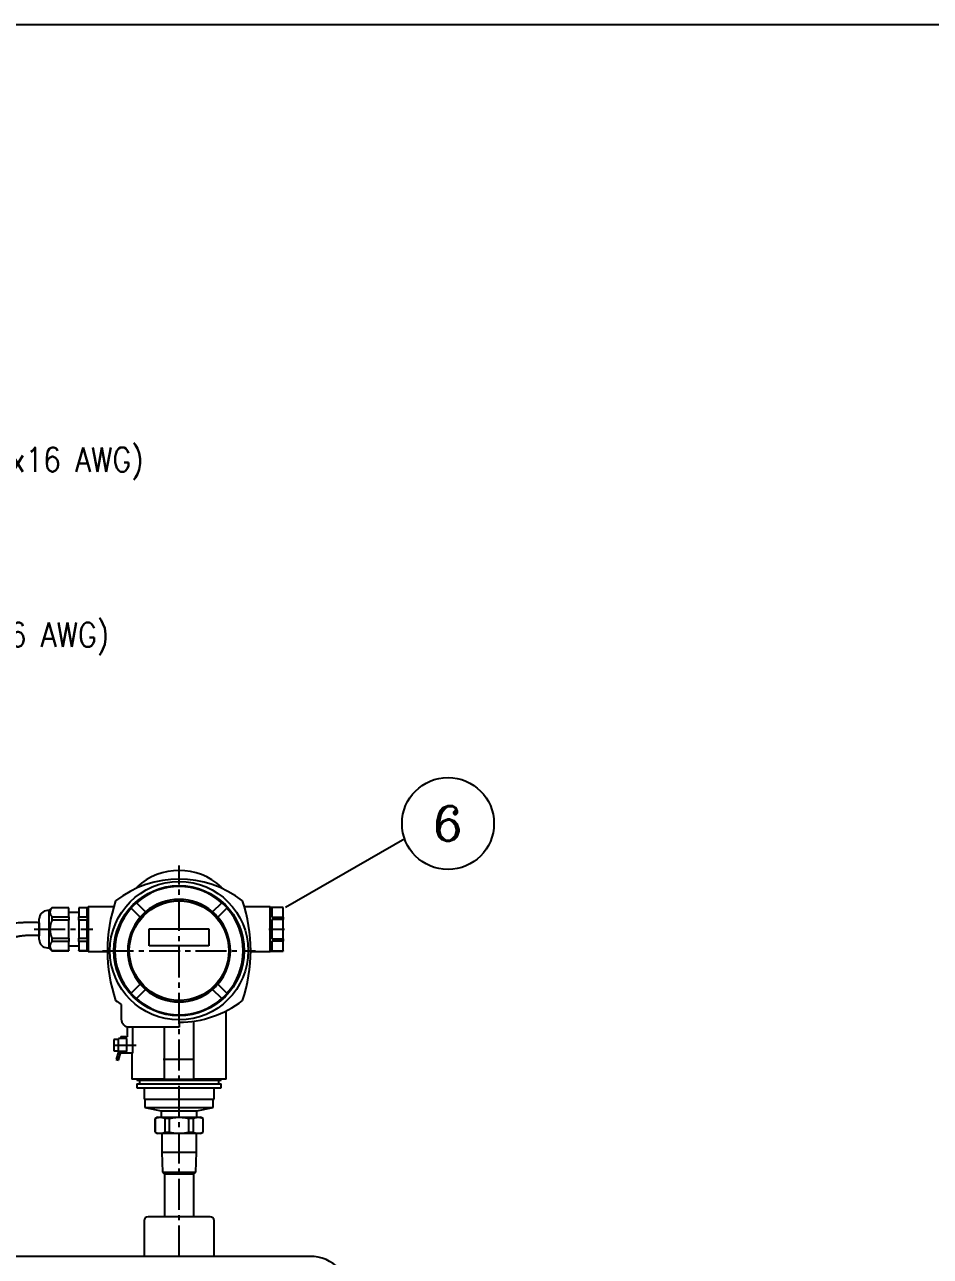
# Model space of a CAD drawing. Header units: millimetres. Extents: x -17263 to -7565, y 1486 to 4446.
# Drawn here: x -12939 to -12383, y 2304 to 3061 of the extents above; entities that cross this region are included whole.
import ezdxf
from ezdxf import colors
from ezdxf.entities.mleader import LeaderData, LeaderLine
from ezdxf.enums import TextEntityAlignment as Align
from ezdxf.math import Vec2, Vec3

# ---------------------------------------------------------------- set-up
doc = ezdxf.new("R2010")
doc.units = ezdxf.units.MM
doc.linetypes.add('1 PULG', pattern=[10, 10, 0])
doc.linetypes.add('CENTER2', pattern=[28.575, 19.05, -3.175, 3.175, -3.175])
for name, color, linetype in [('Canalización nueva', 6, 'Continuous'), ('Conductor nuevo', 1, '1 PULG'), ('Instrumentos nuevos', 3, '1 PULG'), ('REFERENCIAS', 1, 'Continuous'), ('TRMODEL1', 7, 'Continuous')]:
    doc.layers.add(name, color=color, linetype=linetype)
doc.styles.add('ROMANC', font='romanc')
doc.styles.get("Standard").update_dxf_attribs({"font": 'arial.ttf'})

# ---------------------------------------------------------------- blocks, each defined once
blk = doc.blocks.new('REF_NUM')
at = {"layer": 'REFERENCIAS'}
blk.add_circle((0, 0), 7.9, dxfattribs=at)
at = {"layer": 'REFERENCIAS', "style": 'ROMANC'}
blk.add_attdef('NUM', text='', height=6, dxfattribs=at).set_placement((0, 0), align=Align.MIDDLE)

msp = doc.modelspace()

# ---------------------------------------------------------------- linework, layer by layer
for p, q in [((-12930.45, 2509.35), (-12930.45, 2501.35)), ((-12930.45, 2505.35), (-12930.45, 2509.35)), ((-12853.41, 2354.75), (-12853.41, 2328.6)), ((-12835.6, 2354.75), (-12835.6, 2328.6)), ((-12825.5, 2328.6), (-12863.5, 2328.6)), ((-12825.5, 2328.6), (-12828, 2328.6)), ((-12764.09, 2304.28), (-13290.88, 2304.28))]:
    msp.add_line(p, q)
msp.add_lwpolyline([(-13588.84, 3061.27), (-11663.84, 3061.27), (-11663.84, 1926.27), (-12538.84, 1926.27), (-12538.84, 1676.27), (-13588.84, 1676.27), (-13588.84, 3061.27)], close=True)
for centre, radius, start, end in [((-12863.5, 2326.1), 2.5, 90, 180), ((-12825.5, 2326.1), 2.5, 0, 90), ((-12764.09, 2278.88), 25.4, 360, 90)]:
    msp.add_arc(centre, radius, start, end)
at = {"layer": 'Conductor nuevo'}
for points, knots in [([(-12930.45, 2509.35), (-12933.73, 2509.42), (-12941.75, 2509.57), (-12954.42, 2508.23), (-12959.51, 2496.5), (-12968.69, 2489.75), (-12971.28, 2475.05), (-12988.35, 2469.92), (-13004.07, 2464.73), (-13023.9, 2466.02), (-13040.52, 2469.2), (-13057.69, 2469.89), (-13070.68, 2471.37), (-13082.79, 2473.62), (-13090.04, 2474.31), (-13093.4, 2475.34)], [0, 0, 0, 0, 10.082555, 24.622771, 33.104286, 46.136576, 57.667817, 73.50092, 93.745069, 108.610167, 131.972964, 144.676609, 160.071739, 171.136012, 181.692321, 181.692321, 181.692321, 181.692321]), ([(-12930.45, 2501.35), (-12933.37, 2501.45), (-12939.01, 2501.65), (-12947.83, 2500.22), (-12953.76, 2494.46), (-12956.62, 2488.05), (-12962.6, 2485.1), (-12964.33, 2478.05), (-12966.74, 2470.8), (-12973.79, 2468.85), (-12981.64, 2466.18), (-12990.82, 2462.58), (-13002.75, 2461.04), (-13012.19, 2460.29), (-13021.16, 2461.42), (-13028.56, 2462.02), (-13036.76, 2461.68), (-13044.37, 2464.87), (-13050.7, 2464.68), (-13056.91, 2465.3), (-13063.36, 2465.37), (-13071, 2465.8), (-13078.51, 2467.02), (-13084.88, 2468.36), (-13090.25, 2469.2), (-13093.21, 2469.71), (-13094.51, 2469.95)], [0, 0, 0, 0, 8.797484, 16.982564, 25.935003, 32.264435, 37.546702, 44.441185, 53.173776, 58.230156, 65.188131, 78.495643, 87.404145, 101.206846, 106.73542, 114.45668, 123.550163, 130.95599, 138.677113, 142.263483, 149.712229, 157.982208, 165.217733, 172.50011, 177.519322, 181.50575, 181.50575, 181.50575, 181.50575])]:
    msp.add_open_spline(points, degree=3, knots=knots, dxfattribs=at)
at = {"layer": 'Instrumentos nuevos', "linetype": 'CENTER2'}
for p, q in [((-12844.5, 2304.28), (-12844.5, 2544.45)), ((-12933.45, 2505.35), (-12897.45, 2505.35)), ((-12789.35, 2505.35), (-12779.75, 2505.35)), ((-12891.5, 2492.15), (-12797.5, 2492.15)), ((-12884.88, 2434.15), (-12870.8, 2434.15)), ((-12854.2, 2425.55), (-12834.81, 2425.55))]:
    msp.add_line(p, q, dxfattribs=at)
at = {"layer": 'Instrumentos nuevos', "linetype": 'Continuous'}
for p, q in [((-12870.5, 2531.15), (-12870.5, 2530.58)), ((-12818.5, 2531.15), (-12818.5, 2530.58)), ((-12870.75, 2521.62), (-12870.71, 2521.57)), ((-12870.71, 2521.57), (-12865.12, 2515.99)), ((-12823.88, 2515.99), (-12818.3, 2521.57)), ((-12818.3, 2521.57), (-12818.25, 2521.62)), ((-12924.45, 2516.75), (-12925.35, 2516.75)), ((-12922.65, 2518.55), (-12924.45, 2516.75)), ((-12924.45, 2516.75), (-12924.45, 2493.95)), ((-12923.84, 2515.97), (-12923.85, 2515.82)), ((-12923.85, 2515.82), (-12923.85, 2515.67)), ((-12923.85, 2515.67), (-12923.84, 2515.52)), ((-12923.83, 2516.12), (-12923.84, 2515.97)), ((-12923.84, 2515.52), (-12923.83, 2515.37)), ((-12923.81, 2516.27), (-12923.83, 2516.12)), ((-12923.83, 2515.37), (-12923.81, 2515.22)), ((-12923.78, 2516.42), (-12923.81, 2516.27)), ((-12923.81, 2515.22), (-12923.78, 2515.07)), ((-12923.74, 2516.57), (-12923.78, 2516.42)), ((-12923.78, 2515.07), (-12923.74, 2514.92)), ((-12923.69, 2516.72), (-12923.74, 2516.57)), ((-12923.74, 2514.92), (-12923.69, 2514.77)), ((-12923.64, 2516.88), (-12923.69, 2516.72)), ((-12923.69, 2514.77), (-12923.64, 2514.61)), ((-12923.58, 2517.03), (-12923.64, 2516.88)), ((-12923.64, 2514.61), (-12923.58, 2514.46)), ((-12923.51, 2517.19), (-12923.58, 2517.03)), ((-12923.58, 2514.46), (-12923.51, 2514.3)), ((-12923.43, 2517.34), (-12923.51, 2517.19)), ((-12923.51, 2514.3), (-12923.43, 2514.15)), ((-12923.35, 2517.5), (-12923.43, 2517.34)), ((-12923.43, 2514.15), (-12923.35, 2513.99)), ((-12923.25, 2517.66), (-12923.35, 2517.5)), ((-12923.35, 2513.99), (-12923.25, 2513.83)), ((-12923.15, 2517.82), (-12923.25, 2517.66)), ((-12923.25, 2513.83), (-12923.15, 2513.67)), ((-12923.04, 2517.99), (-12923.15, 2517.82)), ((-12923.15, 2513.67), (-12923.04, 2513.5)), ((-12922.92, 2518.15), (-12923.04, 2517.99)), ((-12923.04, 2513.5), (-12922.92, 2513.33)), ((-12922.79, 2518.32), (-12922.92, 2518.15)), ((-12922.92, 2513.33), (-12922.79, 2513.17)), ((-12922.65, 2518.49), (-12922.79, 2518.32)), ((-12922.65, 2518.55), (-12922.65, 2518.49)), ((-12912.15, 2518.55), (-12922.65, 2518.55)), ((-12912.15, 2518.49), (-12922.65, 2518.49)), ((-12912.15, 2518.55), (-12912.15, 2518.49)), ((-12912.15, 2512.99), (-12912.15, 2518.49)), ((-12906.15, 2515.55), (-12912.15, 2515.55)), ((-12906.15, 2518.49), (-12906.15, 2518.55)), ((-12901.05, 2518.55), (-12906.15, 2518.55)), ((-12901.05, 2518.49), (-12906.15, 2518.49)), ((-12906.15, 2518.49), (-12906.15, 2512.99)), ((-12901.05, 2518.55), (-12901.05, 2518.49)), ((-12901.05, 2512.99), (-12901.05, 2518.49)), ((-12900.45, 2515.55), (-12901.05, 2515.55)), ((-12900.45, 2519.35), (-12900.45, 2491.35)), ((-12900.45, 2519.35), (-12884.57, 2519.35)), ((-12873.92, 2518.36), (-12873.97, 2518.4)), ((-12868.34, 2512.77), (-12873.92, 2518.36)), ((-12815.08, 2518.36), (-12820.66, 2512.77)), ((-12815.04, 2518.4), (-12815.08, 2518.36)), ((-12804.43, 2519.35), (-12788.55, 2519.35)), ((-12788.55, 2491.35), (-12788.55, 2519.35)), ((-12780.55, 2518.75), (-12788.55, 2518.75)), ((-12780.55, 2518.73), (-12787.55, 2518.73)), ((-12787.55, 2518.73), (-12787.55, 2512.76)), ((-12780.55, 2518.75), (-12780.55, 2518.73)), ((-12780.55, 2512.76), (-12780.55, 2518.73)), ((-12930.45, 2499.05), (-12930.45, 2511.65)), ((-12923.84, 2505.8), (-12923.85, 2505.5)), ((-12923.83, 2506.1), (-12923.84, 2505.8)), ((-12923.81, 2506.4), (-12923.83, 2506.1)), ((-12923.78, 2506.7), (-12923.81, 2506.4)), ((-12923.74, 2507.01), (-12923.78, 2506.7)), ((-12923.69, 2507.31), (-12923.74, 2507.01)), ((-12923.64, 2507.62), (-12923.69, 2507.31)), ((-12923.58, 2507.92), (-12923.64, 2507.62)), ((-12923.51, 2508.24), (-12923.58, 2507.92)), ((-12923.43, 2508.55), (-12923.51, 2508.24)), ((-12923.35, 2508.87), (-12923.43, 2508.55)), ((-12923.25, 2509.19), (-12923.35, 2508.87)), ((-12923.15, 2509.51), (-12923.25, 2509.19)), ((-12923.04, 2509.84), (-12923.15, 2509.51)), ((-12922.92, 2510.17), (-12923.04, 2509.84)), ((-12922.79, 2510.51), (-12922.92, 2510.17)), ((-12922.79, 2513.17), (-12922.65, 2512.99)), ((-12922.65, 2510.85), (-12922.79, 2510.51)), ((-12922.65, 2512.99), (-12922.65, 2510.85)), ((-12922.65, 2512.99), (-12912.15, 2512.99)), ((-12912.15, 2510.85), (-12922.65, 2510.85)), ((-12912.15, 2512.99), (-12912.15, 2510.85)), ((-12912.15, 2499.85), (-12912.15, 2510.85)), ((-12906.15, 2512.99), (-12901.05, 2512.99)), ((-12906.15, 2510.85), (-12906.15, 2512.99)), ((-12901.05, 2510.85), (-12906.15, 2510.85)), ((-12906.15, 2510.85), (-12906.15, 2499.85)), ((-12901.05, 2512.99), (-12901.05, 2510.85)), ((-12901.05, 2499.85), (-12901.05, 2510.85)), ((-12787.55, 2512.76), (-12780.55, 2512.76)), ((-12780.55, 2511.32), (-12787.55, 2511.32)), ((-12787.55, 2511.32), (-12787.55, 2499.39)), ((-12780.55, 2512.76), (-12780.55, 2511.32)), ((-12780.55, 2499.39), (-12780.55, 2511.32)), ((-12923.85, 2505.5), (-12923.85, 2505.2)), ((-12923.85, 2505.2), (-12923.84, 2504.9)), ((-12923.84, 2504.9), (-12923.83, 2504.6)), ((-12923.83, 2504.6), (-12923.81, 2504.3)), ((-12923.81, 2504.3), (-12923.78, 2504)), ((-12923.78, 2504), (-12923.74, 2503.7)), ((-12923.74, 2503.7), (-12923.69, 2503.39)), ((-12923.69, 2503.39), (-12923.64, 2503.09)), ((-12923.64, 2503.09), (-12923.58, 2502.78)), ((-12923.58, 2502.78), (-12923.51, 2502.47)), ((-12923.51, 2502.47), (-12923.43, 2502.15)), ((-12923.43, 2502.15), (-12923.35, 2501.84)), ((-12923.35, 2501.84), (-12923.25, 2501.52)), ((-12923.25, 2501.52), (-12923.15, 2501.19)), ((-12923.15, 2501.19), (-12923.04, 2500.87)), ((-12923.04, 2500.87), (-12922.92, 2500.53)), ((-12922.92, 2500.53), (-12922.79, 2500.2)), ((-12922.79, 2500.2), (-12922.65, 2499.85)), ((-12922.65, 2499.85), (-12922.65, 2497.71)), ((-12922.65, 2499.85), (-12912.15, 2499.85)), ((-12912.15, 2499.85), (-12912.15, 2497.71)), ((-12906.15, 2499.85), (-12901.05, 2499.85)), ((-12906.15, 2497.71), (-12906.15, 2499.85)), ((-12901.05, 2499.85), (-12901.05, 2497.71)), ((-12862.85, 2505.6), (-12826.16, 2505.6)), ((-12862.85, 2495.21), (-12862.85, 2505.6)), ((-12826.16, 2505.6), (-12826.16, 2495.21)), ((-12787.55, 2499.39), (-12780.55, 2499.39)), ((-12780.55, 2499.39), (-12780.55, 2497.94)), ((-12925.35, 2493.95), (-12924.45, 2493.95)), ((-12924.45, 2493.95), (-12922.65, 2492.15)), ((-12923.84, 2495.18), (-12923.85, 2495.03)), ((-12923.85, 2495.03), (-12923.85, 2494.88)), ((-12923.85, 2494.88), (-12923.84, 2494.74)), ((-12923.83, 2495.33), (-12923.84, 2495.18)), ((-12923.84, 2494.74), (-12923.83, 2494.59)), ((-12923.81, 2495.48), (-12923.83, 2495.33)), ((-12923.83, 2494.59), (-12923.81, 2494.43)), ((-12923.78, 2495.64), (-12923.81, 2495.48)), ((-12923.81, 2494.43), (-12923.78, 2494.28)), ((-12923.74, 2495.79), (-12923.78, 2495.64)), ((-12923.78, 2494.28), (-12923.74, 2494.13)), ((-12923.69, 2495.94), (-12923.74, 2495.79)), ((-12923.74, 2494.13), (-12923.69, 2493.98)), ((-12923.64, 2496.09), (-12923.69, 2495.94)), ((-12923.69, 2493.98), (-12923.64, 2493.83)), ((-12923.58, 2496.25), (-12923.64, 2496.09)), ((-12923.64, 2493.83), (-12923.58, 2493.67)), ((-12923.51, 2496.4), (-12923.58, 2496.25)), ((-12923.58, 2493.67), (-12923.51, 2493.52)), ((-12923.43, 2496.56), (-12923.51, 2496.4)), ((-12923.51, 2493.52), (-12923.43, 2493.36)), ((-12923.35, 2496.72), (-12923.43, 2496.56)), ((-12923.43, 2493.36), (-12923.35, 2493.2)), ((-12923.25, 2496.88), (-12923.35, 2496.72)), ((-12923.35, 2493.2), (-12923.25, 2493.04)), ((-12923.15, 2497.04), (-12923.25, 2496.88)), ((-12923.25, 2493.04), (-12923.15, 2492.88)), ((-12923.04, 2497.2), (-12923.15, 2497.04)), ((-12923.15, 2492.88), (-12923.04, 2492.72)), ((-12922.92, 2497.37), (-12923.04, 2497.2)), ((-12923.04, 2492.72), (-12922.92, 2492.55)), ((-12922.79, 2497.54), (-12922.92, 2497.37)), ((-12922.92, 2492.55), (-12922.79, 2492.38)), ((-12922.65, 2497.71), (-12922.79, 2497.54)), ((-12922.79, 2492.38), (-12922.65, 2492.21)), ((-12912.15, 2497.71), (-12922.65, 2497.71)), ((-12922.65, 2492.21), (-12922.65, 2492.15)), ((-12922.65, 2492.21), (-12912.15, 2492.21)), ((-12922.65, 2492.15), (-12912.15, 2492.15)), ((-12912.15, 2492.21), (-12912.15, 2497.71)), ((-12912.15, 2495.15), (-12906.15, 2495.15)), ((-12912.15, 2492.21), (-12912.15, 2492.15)), ((-12901.05, 2497.71), (-12906.15, 2497.71)), ((-12906.15, 2497.71), (-12906.15, 2492.21)), ((-12906.15, 2492.21), (-12901.05, 2492.21)), ((-12906.15, 2492.15), (-12906.15, 2492.21)), ((-12906.15, 2492.15), (-12901.05, 2492.15)), ((-12901.05, 2492.21), (-12901.05, 2497.71)), ((-12901.05, 2495.15), (-12900.45, 2495.15)), ((-12901.05, 2492.21), (-12901.05, 2492.15)), ((-12888.5, 2491.35), (-12900.45, 2491.35)), ((-12826.16, 2495.21), (-12862.85, 2495.21)), ((-12788.55, 2491.35), (-12800.51, 2491.35)), ((-12788.55, 2491.95), (-12780.55, 2491.95)), ((-12780.55, 2497.94), (-12787.55, 2497.94)), ((-12787.55, 2497.94), (-12787.55, 2491.98)), ((-12787.55, 2491.98), (-12780.55, 2491.98)), ((-12780.55, 2491.98), (-12780.55, 2497.94)), ((-12780.55, 2491.98), (-12780.55, 2491.95)), ((-12873.92, 2465.95), (-12868.34, 2471.53)), ((-12865.12, 2468.31), (-12870.71, 2462.73)), ((-12818.3, 2462.73), (-12823.88, 2468.31)), ((-12820.66, 2471.53), (-12815.08, 2465.95)), ((-12873.97, 2465.9), (-12873.92, 2465.95)), ((-12870.71, 2462.73), (-12870.75, 2462.68)), ((-12818.25, 2462.68), (-12818.3, 2462.73)), ((-12815.08, 2465.95), (-12815.04, 2465.9)), ((-12880, 2459.01), (-12880, 2450.15)), ((-12815.5, 2413.15), (-12815.5, 2455.17)), ((-12875, 2445.15), (-12876.5, 2445.15)), ((-12876.5, 2445.15), (-12876.5, 2439.15)), ((-12844.5, 2445.15), (-12875, 2445.15)), ((-12873.07, 2445.15), (-12873.07, 2429.15)), ((-12853.5, 2413.15), (-12853.5, 2445.15)), ((-12844.5, 2448.15), (-12844.5, 2445.15)), ((-12835.5, 2413.15), (-12835.5, 2448.79)), ((-12884.6, 2437.65), (-12884.6, 2430.65)), ((-12881.8, 2437.65), (-12884.6, 2437.65)), ((-12881.8, 2430.15), (-12881.8, 2438.15)), ((-12880, 2438.15), (-12881.8, 2438.15)), ((-12880.3, 2439.45), (-12880.3, 2438.15)), ((-12880.3, 2439.45), (-12877.3, 2439.45)), ((-12876.7, 2438.15), (-12880, 2438.15)), ((-12877.3, 2439.45), (-12877.3, 2439.15)), ((-12877.3, 2439.15), (-12876.5, 2439.15)), ((-12876.7, 2430.15), (-12876.7, 2438.15)), ((-12884.6, 2430.65), (-12881.8, 2430.65)), ((-12881.8, 2430.15), (-12883.1, 2425.32)), ((-12880, 2430.15), (-12881.8, 2430.15)), ((-12880.3, 2430.15), (-12880.3, 2429.15)), ((-12876.7, 2430.15), (-12880, 2430.15)), ((-12883.1, 2425.32), (-12881.65, 2424.93)), ((-12881.65, 2424.93), (-12880.35, 2429.76)), ((-12873.07, 2429.15), (-12880.3, 2429.15)), ((-12873.5, 2429.15), (-12873.5, 2413.15)), ((-12853.5, 2413.15), (-12873.5, 2413.15)), ((-12870.4, 2413.15), (-12870.4, 2412.63)), ((-12870.4, 2412.63), (-12818.6, 2412.63)), ((-12870.4, 2410.29), (-12818.6, 2410.29)), ((-12870.4, 2410.29), (-12870.4, 2407.95)), ((-12870.4, 2407.95), (-12818.6, 2407.95)), ((-12868.85, 2412.63), (-12868.85, 2410.29)), ((-12866, 2407.95), (-12866, 2400.93)), ((-12853.5, 2413.15), (-12849.5, 2413.15)), ((-12849.5, 2413.15), (-12839.5, 2413.15)), ((-12839.5, 2413.15), (-12835.5, 2413.15)), ((-12815.5, 2413.15), (-12835.5, 2413.15)), ((-12823, 2400.93), (-12823, 2407.95)), ((-12820.16, 2410.29), (-12820.16, 2412.63)), ((-12818.6, 2412.63), (-12818.6, 2413.15)), ((-12818.6, 2407.95), (-12818.6, 2410.29)), ((-12866, 2400.93), (-12823, 2400.93)), ((-12865.45, 2400.93), (-12865.45, 2395.75)), ((-12823.55, 2395.75), (-12823.55, 2400.93)), ((-12865.45, 2395.75), (-12823.55, 2395.75)), ((-12865.45, 2395.75), (-12855.5, 2393.75)), ((-12855.5, 2393.75), (-12833.5, 2393.75)), ((-12855.5, 2393.75), (-12855.5, 2389.75)), ((-12833.5, 2393.75), (-12823.55, 2395.75)), ((-12833.5, 2389.75), (-12833.5, 2393.75)), ((-12857.75, 2389.75), (-12859.2, 2388.91)), ((-12859.1, 2388.91), (-12859.2, 2388.91)), ((-12859.2, 2388.91), (-12859.2, 2380.59)), ((-12858.92, 2388.99), (-12859.1, 2388.91)), ((-12859.1, 2380.59), (-12859.1, 2388.91)), ((-12858.75, 2389.07), (-12858.92, 2388.99)), ((-12858.57, 2389.14), (-12858.75, 2389.07)), ((-12858.4, 2389.2), (-12858.57, 2389.14)), ((-12858.23, 2389.26), (-12858.4, 2389.2)), ((-12858.06, 2389.32), (-12858.23, 2389.26)), ((-12857.89, 2389.37), (-12858.06, 2389.32)), ((-12857.72, 2389.41), (-12857.89, 2389.37)), ((-12857.75, 2389.75), (-12831.25, 2389.75)), ((-12857.56, 2389.45), (-12857.72, 2389.41)), ((-12857.4, 2389.48), (-12857.56, 2389.45)), ((-12857.23, 2389.52), (-12857.4, 2389.48)), ((-12857.07, 2389.54), (-12857.23, 2389.52)), ((-12856.91, 2389.56), (-12857.07, 2389.54)), ((-12856.75, 2389.58), (-12856.91, 2389.56)), ((-12856.59, 2389.59), (-12856.75, 2389.58)), ((-12856.43, 2389.6), (-12856.59, 2389.59)), ((-12856.27, 2389.61), (-12856.43, 2389.6)), ((-12856.11, 2389.61), (-12856.27, 2389.61)), ((-12855.95, 2389.6), (-12856.11, 2389.61)), ((-12855.8, 2389.59), (-12855.95, 2389.6)), ((-12855.64, 2389.58), (-12855.8, 2389.59)), ((-12855.48, 2389.56), (-12855.64, 2389.58)), ((-12855.31, 2389.54), (-12855.48, 2389.56)), ((-12855.15, 2389.52), (-12855.31, 2389.54)), ((-12854.99, 2389.48), (-12855.15, 2389.52)), ((-12854.83, 2389.45), (-12854.99, 2389.48)), ((-12854.66, 2389.41), (-12854.83, 2389.45)), ((-12854.5, 2389.37), (-12854.66, 2389.41)), ((-12854.33, 2389.32), (-12854.5, 2389.37)), ((-12854.16, 2389.26), (-12854.33, 2389.32)), ((-12853.99, 2389.2), (-12854.16, 2389.26)), ((-12853.82, 2389.14), (-12853.99, 2389.2)), ((-12853.64, 2389.07), (-12853.82, 2389.14)), ((-12853.46, 2388.99), (-12853.64, 2389.07)), ((-12853.29, 2388.91), (-12853.46, 2388.99)), ((-12850.32, 2388.91), (-12853.29, 2388.91)), ((-12853.29, 2388.91), (-12853.29, 2380.59)), ((-12849.96, 2388.99), (-12850.32, 2388.91)), ((-12850.32, 2380.59), (-12850.32, 2388.91)), ((-12849.61, 2389.07), (-12849.96, 2388.99)), ((-12849.26, 2389.14), (-12849.61, 2389.07)), ((-12848.91, 2389.2), (-12849.26, 2389.14)), ((-12848.57, 2389.26), (-12848.91, 2389.2)), ((-12848.23, 2389.32), (-12848.57, 2389.26)), ((-12847.9, 2389.37), (-12848.23, 2389.32)), ((-12847.56, 2389.41), (-12847.9, 2389.37)), ((-12847.24, 2389.45), (-12847.56, 2389.41)), ((-12846.91, 2389.48), (-12847.24, 2389.45)), ((-12846.58, 2389.52), (-12846.91, 2389.48)), ((-12846.26, 2389.54), (-12846.58, 2389.52)), ((-12845.94, 2389.56), (-12846.26, 2389.54)), ((-12845.62, 2389.58), (-12845.94, 2389.56)), ((-12845.3, 2389.59), (-12845.62, 2389.58)), ((-12844.98, 2389.6), (-12845.3, 2389.59)), ((-12844.66, 2389.61), (-12844.98, 2389.6)), ((-12844.34, 2389.61), (-12844.66, 2389.61)), ((-12844.02, 2389.6), (-12844.34, 2389.61)), ((-12843.71, 2389.59), (-12844.02, 2389.6)), ((-12843.39, 2389.58), (-12843.71, 2389.59)), ((-12843.07, 2389.56), (-12843.39, 2389.58)), ((-12842.74, 2389.54), (-12843.07, 2389.56)), ((-12842.42, 2389.52), (-12842.74, 2389.54)), ((-12842.1, 2389.48), (-12842.42, 2389.52)), ((-12841.77, 2389.45), (-12842.1, 2389.48)), ((-12841.44, 2389.41), (-12841.77, 2389.45)), ((-12841.11, 2389.37), (-12841.44, 2389.41)), ((-12840.77, 2389.32), (-12841.11, 2389.37)), ((-12840.44, 2389.26), (-12840.77, 2389.32)), ((-12840.09, 2389.2), (-12840.44, 2389.26)), ((-12839.75, 2389.14), (-12840.09, 2389.2)), ((-12839.4, 2389.07), (-12839.75, 2389.14)), ((-12839.04, 2388.99), (-12839.4, 2389.07)), ((-12838.69, 2388.91), (-12839.04, 2388.99)), ((-12835.72, 2388.91), (-12838.69, 2388.91)), ((-12838.69, 2388.91), (-12838.69, 2380.59)), ((-12835.54, 2388.99), (-12835.72, 2388.91)), ((-12835.72, 2380.59), (-12835.72, 2388.91)), ((-12835.36, 2389.07), (-12835.54, 2388.99)), ((-12835.19, 2389.14), (-12835.36, 2389.07)), ((-12835.02, 2389.2), (-12835.19, 2389.14)), ((-12834.84, 2389.26), (-12835.02, 2389.2)), ((-12834.68, 2389.32), (-12834.84, 2389.26)), ((-12834.51, 2389.37), (-12834.68, 2389.32)), ((-12834.34, 2389.41), (-12834.51, 2389.37)), ((-12834.18, 2389.45), (-12834.34, 2389.41)), ((-12834.01, 2389.48), (-12834.18, 2389.45)), ((-12833.85, 2389.52), (-12834.01, 2389.48)), ((-12833.69, 2389.54), (-12833.85, 2389.52)), ((-12833.53, 2389.56), (-12833.69, 2389.54)), ((-12833.37, 2389.58), (-12833.53, 2389.56)), ((-12833.21, 2389.59), (-12833.37, 2389.58)), ((-12833.05, 2389.6), (-12833.21, 2389.59)), ((-12832.89, 2389.61), (-12833.05, 2389.6)), ((-12832.73, 2389.61), (-12832.89, 2389.61)), ((-12832.57, 2389.6), (-12832.73, 2389.61)), ((-12832.41, 2389.59), (-12832.57, 2389.6)), ((-12832.25, 2389.58), (-12832.41, 2389.59)), ((-12832.09, 2389.56), (-12832.25, 2389.58)), ((-12831.93, 2389.54), (-12832.09, 2389.56)), ((-12831.77, 2389.52), (-12831.93, 2389.54)), ((-12831.61, 2389.48), (-12831.77, 2389.52)), ((-12831.44, 2389.45), (-12831.61, 2389.48)), ((-12831.28, 2389.41), (-12831.44, 2389.45)), ((-12831.11, 2389.37), (-12831.28, 2389.41)), ((-12829.8, 2388.91), (-12831.25, 2389.75)), ((-12830.95, 2389.32), (-12831.11, 2389.37)), ((-12830.78, 2389.26), (-12830.95, 2389.32)), ((-12830.61, 2389.2), (-12830.78, 2389.26)), ((-12830.43, 2389.14), (-12830.61, 2389.2)), ((-12830.26, 2389.07), (-12830.43, 2389.14)), ((-12830.08, 2388.99), (-12830.26, 2389.07)), ((-12829.9, 2388.91), (-12830.08, 2388.99)), ((-12829.8, 2388.91), (-12829.9, 2388.91)), ((-12829.9, 2388.91), (-12829.9, 2380.59)), ((-12829.8, 2380.59), (-12829.8, 2388.91)), ((-12859.2, 2380.59), (-12859.1, 2380.59)), ((-12859.2, 2380.59), (-12857.75, 2379.75)), ((-12859.1, 2380.59), (-12858.92, 2380.51)), ((-12858.92, 2380.51), (-12858.75, 2380.43)), ((-12858.75, 2380.43), (-12858.57, 2380.37)), ((-12858.57, 2380.37), (-12858.4, 2380.3)), ((-12858.4, 2380.3), (-12858.23, 2380.24)), ((-12858.23, 2380.24), (-12858.06, 2380.19)), ((-12858.06, 2380.19), (-12857.89, 2380.14)), ((-12857.89, 2380.14), (-12857.72, 2380.09)), ((-12831.25, 2379.75), (-12857.75, 2379.75)), ((-12857.72, 2380.09), (-12857.56, 2380.05)), ((-12857.56, 2380.05), (-12857.4, 2380.02)), ((-12857.4, 2380.02), (-12857.23, 2379.99)), ((-12857.23, 2379.99), (-12857.07, 2379.96)), ((-12857.07, 2379.96), (-12856.91, 2379.94)), ((-12856.91, 2379.94), (-12856.75, 2379.92)), ((-12856.75, 2379.92), (-12856.59, 2379.91)), ((-12856.59, 2379.91), (-12856.43, 2379.9)), ((-12855.95, 2379.9), (-12855.8, 2379.91)), ((-12855.8, 2379.91), (-12855.64, 2379.92)), ((-12855.64, 2379.92), (-12855.48, 2379.94)), ((-12855.48, 2379.94), (-12855.31, 2379.96)), ((-12855.31, 2379.96), (-12855.15, 2379.99)), ((-12855.15, 2379.99), (-12854.99, 2380.02)), ((-12854.99, 2380.02), (-12854.83, 2380.05)), ((-12854.83, 2380.05), (-12854.66, 2380.09)), ((-12854.66, 2380.09), (-12854.5, 2380.14)), ((-12854.5, 2380.14), (-12854.33, 2380.19)), ((-12854.33, 2380.19), (-12854.16, 2380.24)), ((-12854.16, 2380.24), (-12853.99, 2380.3)), ((-12853.99, 2380.3), (-12853.82, 2380.37)), ((-12853.82, 2380.37), (-12853.64, 2380.43)), ((-12853.64, 2380.43), (-12853.46, 2380.51)), ((-12853.46, 2380.51), (-12853.29, 2380.59)), ((-12853.29, 2380.59), (-12850.32, 2380.59)), ((-12850.32, 2380.59), (-12849.96, 2380.51)), ((-12849.96, 2380.51), (-12849.61, 2380.43)), ((-12849.61, 2380.43), (-12849.26, 2380.37)), ((-12849.26, 2380.37), (-12848.91, 2380.3)), ((-12848.91, 2380.3), (-12848.57, 2380.24)), ((-12848.57, 2380.24), (-12848.23, 2380.19)), ((-12848.23, 2380.19), (-12847.9, 2380.14)), ((-12847.9, 2380.14), (-12847.56, 2380.09)), ((-12847.56, 2380.09), (-12847.24, 2380.05)), ((-12847.24, 2380.05), (-12846.91, 2380.02)), ((-12846.91, 2380.02), (-12846.58, 2379.99)), ((-12846.58, 2379.99), (-12846.26, 2379.96)), ((-12846.26, 2379.96), (-12845.94, 2379.94)), ((-12845.94, 2379.94), (-12845.62, 2379.92)), ((-12845.62, 2379.92), (-12845.3, 2379.91)), ((-12845.3, 2379.91), (-12844.98, 2379.9)), ((-12844.02, 2379.9), (-12843.71, 2379.91)), ((-12843.71, 2379.91), (-12843.39, 2379.92)), ((-12843.39, 2379.92), (-12843.07, 2379.94)), ((-12843.07, 2379.94), (-12842.74, 2379.96)), ((-12842.74, 2379.96), (-12842.42, 2379.99)), ((-12842.42, 2379.99), (-12842.1, 2380.02)), ((-12842.1, 2380.02), (-12841.77, 2380.05)), ((-12841.77, 2380.05), (-12841.44, 2380.09)), ((-12841.44, 2380.09), (-12841.11, 2380.14)), ((-12841.11, 2380.14), (-12840.77, 2380.19)), ((-12840.77, 2380.19), (-12840.44, 2380.24)), ((-12840.44, 2380.24), (-12840.09, 2380.3)), ((-12840.09, 2380.3), (-12839.75, 2380.37)), ((-12839.75, 2380.37), (-12839.4, 2380.43)), ((-12839.4, 2380.43), (-12839.04, 2380.51)), ((-12839.04, 2380.51), (-12838.69, 2380.59)), ((-12838.69, 2380.59), (-12835.72, 2380.59)), ((-12835.72, 2380.59), (-12835.54, 2380.51)), ((-12835.54, 2380.51), (-12835.36, 2380.43)), ((-12835.36, 2380.43), (-12835.19, 2380.37)), ((-12835.19, 2380.37), (-12835.02, 2380.3)), ((-12835.02, 2380.3), (-12834.84, 2380.24)), ((-12834.84, 2380.24), (-12834.68, 2380.19)), ((-12834.68, 2380.19), (-12834.51, 2380.14)), ((-12834.51, 2380.14), (-12834.34, 2380.09)), ((-12834.34, 2380.09), (-12834.18, 2380.05)), ((-12834.18, 2380.05), (-12834.01, 2380.02)), ((-12834.01, 2380.02), (-12833.85, 2379.99)), ((-12833.85, 2379.99), (-12833.69, 2379.96)), ((-12833.69, 2379.96), (-12833.53, 2379.94)), ((-12833.53, 2379.94), (-12833.37, 2379.92)), ((-12833.37, 2379.92), (-12833.21, 2379.91)), ((-12833.21, 2379.91), (-12833.05, 2379.9)), ((-12832.57, 2379.9), (-12832.41, 2379.91)), ((-12832.41, 2379.91), (-12832.25, 2379.92)), ((-12832.25, 2379.92), (-12832.09, 2379.94)), ((-12832.09, 2379.94), (-12831.93, 2379.96)), ((-12831.93, 2379.96), (-12831.77, 2379.99)), ((-12831.77, 2379.99), (-12831.61, 2380.02)), ((-12831.61, 2380.02), (-12831.44, 2380.05)), ((-12831.44, 2380.05), (-12831.28, 2380.09)), ((-12831.28, 2380.09), (-12831.11, 2380.14)), ((-12831.25, 2379.75), (-12829.8, 2380.59)), ((-12831.11, 2380.14), (-12830.95, 2380.19)), ((-12830.95, 2380.19), (-12830.78, 2380.24)), ((-12830.78, 2380.24), (-12830.61, 2380.3)), ((-12830.61, 2380.3), (-12830.43, 2380.37)), ((-12830.43, 2380.37), (-12830.26, 2380.43)), ((-12830.26, 2380.43), (-12830.08, 2380.51)), ((-12830.08, 2380.51), (-12829.9, 2380.59)), ((-12829.9, 2380.59), (-12829.8, 2380.59))]:
    msp.add_line(p, q, dxfattribs=at)
at = {"layer": 'Instrumentos nuevos'}
msp.add_line((-12930.45, 2509.35), (-12930.45, 2501.35), dxfattribs=at)
at = {"layer": 'Instrumentos nuevos', "linetype": 'Continuous'}
for radius in [42.5, 40, 30.57]:
    msp.add_circle((-12844.5, 2492.15), radius, dxfattribs=at)
for centre, radius, start, end in [((-12844.5, 2472.7), 63.45, 52.07561, 127.92439), ((-12844.5, 2503.49), 37.97, 46.77763, 133.22237), ((-12844.5, 2492.15), 39.4, 48.31016, 131.68984), ((-12792.37, 2492.15), 96.14, 161.43991, 198.56009), ((-12844.5, 2492.15), 39.46, 131.69514, 138.30486), ((-12844.5, 2492.15), 31.52, 49.139, 130.861), ((-12844.5, 2492.15), 39.46, 41.69514, 48.30486), ((-12896.64, 2492.15), 96.14, 341.43991, 18.56009), ((-12925.35, 2511.65), 5.1, 90, 180), ((-12844.5, 2492.15), 39.4, 138.31016, 221.68984), ((-12844.5, 2492.15), 31.52, 130.861, 139.139), ((-12844.5, 2492.15), 31.52, 40.861, 49.139), ((-12844.5, 2492.15), 39.4, 318.31016, 41.68984), ((-12844.5, 2492.15), 31.52, 139.139, 220.861), ((-12844.5, 2492.15), 31.52, 319.139, 40.861), ((-12925.35, 2499.05), 5.1, 180, 270), ((-12844.5, 2492.15), 31.52, 220.861, 229.139), ((-12844.5, 2492.15), 31.52, 229.139, 310.861), ((-12844.5, 2492.15), 31.52, 310.861, 319.139), ((-12844.5, 2511.61), 63.45, 232.07561, 235.98135), ((-12844.5, 2492.15), 39.46, 221.69514, 228.30486), ((-12844.5, 2492.15), 39.4, 228.31016, 311.68984), ((-12844.5, 2511.61), 63.45, 270, 307.92439), ((-12844.5, 2492.15), 39.46, 311.69514, 318.30486), ((-12875, 2450.15), 5, 180, 270), ((-12881.8, 2430.15), 1.5, 345, 0)]:
    msp.add_arc(centre, radius, start, end, dxfattribs=at)
at = {"layer": 'REFERENCIAS'}
msp.add_lwpolyline([(-12705.86, 2560.81), (-12779.05, 2518.75)], dxfattribs=at)
at = {"layer": 'TRMODEL1', "color": 7, "linetype": 'Continuous'}
for p, q in [((-12856.43, 2379.9), (-12856.27, 2379.9)), ((-12856.27, 2379.9), (-12856.11, 2379.9)), ((-12856.11, 2379.9), (-12855.95, 2379.9)), ((-12855.17, 2379.75), (-12855.17, 2368.31)), ((-12844.98, 2379.9), (-12844.66, 2379.9)), ((-12844.66, 2379.9), (-12844.34, 2379.9)), ((-12844.34, 2379.9), (-12844.02, 2379.9)), ((-12833.83, 2368.31), (-12833.83, 2379.75)), ((-12833.05, 2379.9), (-12832.89, 2379.9)), ((-12832.89, 2379.9), (-12832.73, 2379.9)), ((-12832.73, 2379.9), (-12832.57, 2379.9)), ((-12855.17, 2368.31), (-12833.83, 2368.31)), ((-12855.17, 2368.31), (-12854.79, 2356.13)), ((-12834.21, 2356.13), (-12833.83, 2368.31)), ((-12854.79, 2356.13), (-12834.21, 2356.13)), ((-12854.79, 2356.13), (-12853.41, 2354.75)), ((-12835.6, 2354.75), (-12853.41, 2354.75)), ((-12835.6, 2354.75), (-12834.21, 2356.13)), ((-12866, 2326.1), (-12866, 2304.28)), ((-12823, 2304.28), (-12823, 2326.1))]:
    msp.add_line(p, q, dxfattribs=at)

# ---------------------------------------------------------------- block references
at = {"layer": 'REFERENCIAS', "xscale": 3.575742834909031, "yscale": 3.575742834909031, "zscale": 3.575742834909031}
msp.add_blockref('REF_NUM', (-12679.26, 2570.29), dxfattribs=at).add_auto_attribs({'NUM': '6'})

# ---------------------------------------------------------------- leaders
at = {"layer": 'Canalización nueva'}
ml = msp.add_multileader_mtext('Standard', dxfattribs=at)
ml.set_content('\\A1;{\\Fromans|c0;\\W0.85;Planchuela laminada\\P25,4x4,7 mm }', color=256)
ml.set_leader_properties()
ml.build(insert=Vec2(0, 0))
ml.multileader.update_dxf_attribs({"dogleg_length": 0.36, "arrow_head_size": 27.61})
ctx = ml.context
ctx.base_point, ctx.char_height, ctx.arrow_head_size, ctx.landing_gap_size, ctx.plane_origin = Vec3(-13196.22, 3003.99), 15, 27.61, 0.00994, Vec3(-13234.04, 2903.57)
notes = []
notes.append((ctx, [(0, (1, 1, 0), (-13196.58, 3003.99), (1, 0), 0.36, [(0, [(-13270.81, 2957.06)], 0, [])])]))
ctx.mtext.insert, ctx.mtext.width, ctx.mtext.flow_direction = Vec3(-13196.21, 3012.92), 587.0217, 5
ml = msp.add_multileader_mtext('Standard', dxfattribs=at)
ml.set_content('\\A1;{\\Fromans|c0;\\W0.85;Grampa U Bolt 1" }', color=256)
ml.set_leader_properties()
ml.build(insert=Vec2(0, 0))
ml.multileader.update_dxf_attribs({"dogleg_length": 0.36, "arrow_head_size": 27.61})
ctx = ml.context
ctx.base_point, ctx.char_height, ctx.arrow_head_size, ctx.landing_gap_size, ctx.plane_origin = Vec3(-13193.3, 2922.06), 15, 27.61, 0.00994, Vec3(-13323.82, 3023.22)
notes.append((ctx, [(0, (1, 1, 0), (-13193.66, 2922.06), (1, 0), 0.36, [(0, [(-13285.98, 2939.73)], 0, [])])]))
ctx.mtext.insert, ctx.mtext.width, ctx.mtext.flow_direction = Vec3(-13193.29, 2932.06), 587.0217, 5
at = {"layer": 'Conductor nuevo'}
ml = msp.add_multileader_mtext('Standard', dxfattribs=at)
ml.set_content('\\A1;{\\Fromans|c0;\\W0.85;Pares blindados 2x(2x16 AWG)\\PTAB1-TAG1^JTAB2-TAG2}', color=256)
ml.set_leader_properties()
ml.build(insert=Vec2(0, 0))
ml.multileader.update_dxf_attribs({"dogleg_length": 0.36, "arrow_head_size": 27.61})
ctx = ml.context
ctx.base_point, ctx.char_height, ctx.arrow_head_size, ctx.landing_gap_size, ctx.plane_origin = Vec3(-13132.96, 2793.99), 15, 27.61, 0.00994, Vec3(-13785.75, 2773.71)
notes.append((ctx, [(0, (1, 1, 0), (-13133.32, 2793.99), (1, 0), 0.36, [(0, [(-13362.87, 2699.63)], 0, [])])]))
ctx.mtext.insert, ctx.mtext.width, ctx.mtext.flow_direction = Vec3(-13132.95, 2801.49), 587.0217, 5
ml = msp.add_multileader_mtext('Standard', dxfattribs=at)
ml.set_content('\\A1;{\\Fromans|c0;\\W0.85;Par blindado 1x(2x16 AWG)\\PTAB2-TAG6}', color=256)
ml.set_leader_properties()
ml.build(insert=Vec2(0, 0))
ml.multileader.update_dxf_attribs({"dogleg_length": 0.36, "arrow_head_size": 27.61})
ctx = ml.context
ctx.base_point, ctx.char_height, ctx.arrow_head_size, ctx.landing_gap_size, ctx.plane_origin = Vec3(-13125.7, 2686.33), 15, 27.61, 0.00994, Vec3(-13222.08, 2686.29)
notes.append((ctx, [(0, (1, 1, 0), (-13125.74, 2686.33), (1, 0), 0.0398, [(0, [(-13258.85, 2647.61)], 0, [])])]))
ctx.mtext.insert, ctx.mtext.width, ctx.mtext.flow_direction = Vec3(-13125.69, 2693.83), 587.0217, 5
for ctx, leaders in notes:
    for number, flags, end, landing, length, lines in leaders:
        leader = LeaderData()
        leader.index, (leader.has_last_leader_line, leader.has_dogleg_vector, leader.attachment_direction) = number, flags
        leader.last_leader_point, leader.dogleg_vector, leader.dogleg_length = Vec3(end), Vec3(landing), length
        for number, points, colour, breaks in lines:
            line = LeaderLine()
            line.index, line.vertices, line.color, line.breaks = number, Vec3.list(points), colors.encode_raw_color(colour), breaks
            leader.lines.append(line)
        ctx.leaders.append(leader)

doc.saveas('drawing.dxf')
